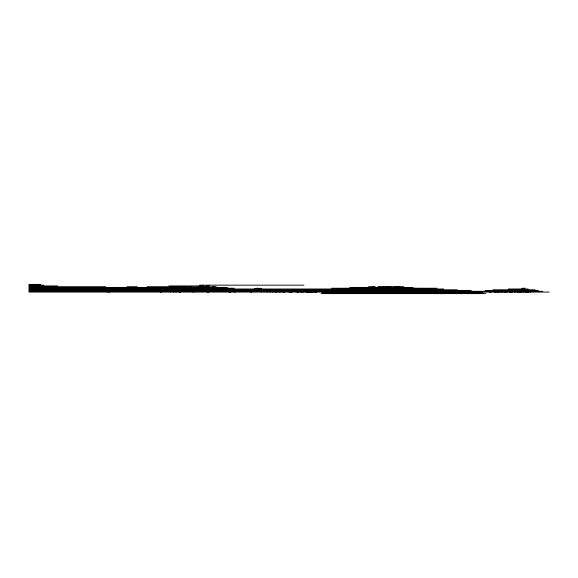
<?xml version="1.0" encoding="UTF-8"?>
<svg xmlns="http://www.w3.org/2000/svg" width="578" height="578" viewBox="0 0 578 578"><rect width="100%" height="100%" fill="white"/><g stroke="black" fill="none" stroke-linecap="round" stroke-linejoin="round"><path stroke-width="0.87" d="M74.092 289.766L74.1 289L78.153 289.766M176.066 292.071L176.095 291.305M259.493 289.766L261.039 289L261.09 288.234L260.57 288.234L261.039 289.766L257.181 288.234L254.551 289L254.241 289.766M289.968 291.305L290.026 290.539L292.179 291.305L292.295 290.539M403.885 291.305L403.957 290.539L401.211 291.305L401.342 292.071L405.944 290.539M504.565 292.071L504.645 291.305L502.022 292.071L502.065 290.539L497.434 292.071L498.207 291.305M258.72 289.766L258.836 289L257.181 288.234L257.781 288.234L257.174 289L254.392 289.766M101.901 289.766L102.414 288.234L99.582 289M424.216 291.305L427.286 292.071L427.38 291.305M393.777 289L393.914 288.234L397.996 289M355.788 289L355.643 289.766L359.921 289M419.296 288.234L419.151 289L415.546 288.234M417.352 290.539L417.193 291.305L414.065 290.539M367.651 290.539L367.297 292.071L365.332 290.539M230.34 289.766L230.55 289M398.784 291.305L396.233 292.071L396.233 291.305L399.254 290.539L398.574 292.071L401.558 290.539L401.248 291.305L403.415 290.539L399.073 292.071M512.108 292.071L513.654 291.305L515.2 292.071L513.921 291.305L509.789 290.539L509.789 292.071L513.813 291.305L509.991 292.071L509.088 291.305L506.718 292.071M220.818 289L220.558 289.766L220.63 289L218.26 289.766L218.643 289L218.556 289.766L222.414 289M435.162 291.305L434.858 292.071L432.026 291.305M451.62 290.539L455.717 292.071L456.49 290.539L458.802 292.071L458.802 290.539L463.159 292.071L459.048 290.539M495.512 291.305L495.129 292.071L499.746 290.539L499.746 291.305L500.454 290.539M301.983 291.305L301.572 292.071L299.801 291.305L297.352 292.071L297.352 291.305M280.713 292.071L281.125 291.305L283.444 292.071M272.628 292.071L273.054 291.305L275.778 292.071M504.45 291.305L504.89 290.539L503.048 291.305L503.525 290.539M372.723 291.305L372.283 292.071L372.283 290.539L376.148 292.071M522.151 291.305L522.62 290.539L527.114 292.071L527.562 291.305L525.684 290.539L523.697 292.071L522.151 291.305L521.378 292.071L520.605 291.305L517.52 290.539L518.285 292.071L514.427 291.305L514.427 292.071M522.924 291.305L519.868 292.071L520.352 290.539M409.108 291.305L408.588 292.071L412.743 290.539L410.907 292.071L413.227 290.539M377.694 287.461L378.236 286.695L403.849 286.695M494.811 292.071L495.368 291.305M235.419 290.539L234.776 291.305L230.897 290.539L230.189 291.305M396.999 290.539L396.233 291.305L400.662 290.539M173.747 292.071L174.52 291.305M276.494 292.071L277.267 291.305L278.806 292.071L280.352 291.305M372.283 287.461L373.056 286.695L376.148 287.461M451.454 291.305L453.781 292.071L453.398 291.305L451.078 290.539L449.532 292.071L453.817 290.539L452.213 292.071L455.717 290.539L460.666 292.071L459.878 291.305L462.111 292.071L462.624 291.305L465.601 292.071L464.213 291.305M499.746 290.539L498.973 291.305L495.454 290.539M507.477 291.305L508.243 290.539L504.999 292.071L509.789 290.539L510.114 291.305M366.17 289L365.332 289.766L367.651 289L367.651 289.766L371.51 289M219.893 289.766L220.753 289L220.832 289.766L223.245 288.234M478.013 291.305L477.132 292.071L473.483 291.305M372.377 292.071L374.602 291.305L372.218 292.071L373.056 291.305M374.891 291.305L372.651 292.071L374.508 290.539L372.239 292.071L374.522 290.539M221.107 289.766L223.065 288.234L223.187 289.766L225.507 289L228.599 289.766L230.297 289M369.19 291.305L368.208 292.071L370.173 291.305M365.115 292.071L366.105 291.305M410.597 290.539L408.588 292.071L408.588 290.539M224.481 289.766L225.507 289M352.558 291.305L353.591 290.539L354.177 292.071M394.962 290.539L393.914 291.305L397.78 292.071L399.319 291.305L401.638 292.071L403.184 291.305M367.651 287.461L368.757 286.695L373.85 286.695L376.213 287.461M498.503 290.539L495.975 292.071M132.355 291.305L133.475 290.539L131.257 291.305M359.364 291.305L358.23 292.071L362.081 290.539M391.595 289L392.737 288.234M432.539 292.071L434.858 290.539L437.951 292.071L437.387 290.539L438.846 291.305L438.716 292.071L437.047 291.305M360.058 290.539L357.695 292.071L360.694 290.539M372.926 291.305L371.733 292.071L372.124 291.305L370.541 292.071M375.816 288.234L374.602 289L372.283 288.234M427.496 292.071L429.931 290.539L430.22 292.071M372.651 292.071L373.887 291.305M161.71 291.305L160.46 292.071L162.931 291.305M266.935 292.071L268.185 291.305L270.309 292.071M471.164 291.305L468.845 290.539L466.287 292.071L464.199 290.539M358.981 292.071L360.289 291.305M514.839 290.539L513.495 291.305L512.881 290.539L511.335 291.305L509.066 290.539M222.414 289.766L223.961 289M371.51 291.305L369.963 292.071L372.145 291.305L371.286 292.071L372.283 291.305L370.274 292.071M390.822 286.695L389.276 287.461L386.964 286.695M399.319 289L400.865 288.234L403.263 289M395.46 288.234L400.092 289.766L405.503 288.234M519.058 292.071L520.605 291.305M213.174 290.539L211.599 291.305L213.918 290.539M364.313 292.071L367.442 291.305M460.146 290.539L456.866 292.071L457.986 290.539L455.254 292.071L455.717 290.539L455.717 291.305L458.621 292.071L458.036 290.539M63.031 291.305L64.743 290.539L64.823 291.305M355.499 291.305L353.743 292.071L354.003 291.305L351.424 292.071L351.424 291.305L354.813 290.539M378.084 287.461L379.862 286.695M386.191 286.695L384.406 287.461L382.325 286.695M358.851 291.305L356.966 292.071L356.243 291.305M306.99 291.305L308.934 290.539L311.773 291.305L311.954 290.539L314.092 291.305M496.661 291.305L494.624 292.071L493.569 290.539M298.125 292.071L300.307 291.305L301.21 292.071M213.918 286.695L211.649 287.461L212.711 286.695L209.279 287.461L210.052 286.695L196.152 286.695L196.152 287.461L193.832 286.695L193.832 287.461L191.513 286.695L188.796 286.695L189.194 287.461L186.557 286.695L147.05 286.695M398.509 290.539L396.212 291.305L398.849 290.539M104.994 289L107.313 288.234L109.849 289M119.668 291.305L121.987 290.539L123.533 291.305M220.868 289.766L223.187 289M225.507 291.305L227.826 290.539L227.797 291.305L229.553 292.071M290.394 291.305L290.394 292.071L295.806 290.539M324.388 291.305L322.069 292.071L322.069 291.305M333.658 291.305L331.339 292.071L328.882 291.305M359.921 290.539L355.289 292.071L355.289 290.539L362.24 292.071M391.595 292.071L396.233 290.539M451.078 290.539L445.674 292.071L439.945 290.539L441.202 291.305M350.644 289L352.97 288.234M372.138 292.071L376.791 290.539M357.804 292.071L362.659 290.539M99.9 289.766L102.299 289M115.036 291.305L117.529 290.539L118.129 291.305M496.661 290.539L490.057 292.071M230.449 289.766L233.079 289M507.022 291.305L509.789 290.539M410.134 289L407.295 289.766L407.064 289L404.831 289.766L404.961 289L401.905 289.766L401.956 289L400.865 288.234L403.119 289L402.411 288.234M457.184 292.071L460.03 291.305M504.962 290.539L500.519 292.071L500.519 291.305L498.973 292.071L498.496 291.305M125.079 291.305L128.172 290.539L128.172 291.305M302.756 292.071L305.849 291.305M350.651 291.305L353.743 290.539M519.832 291.305L522.924 290.539M360.072 291.305L363.389 290.539M290.394 292.071L294.26 291.305M366.503 290.539L361.221 292.071L361.012 291.305L362.984 290.539L362.753 292.071M415.546 289.766L420.177 289M28.9 284.39L40.576 284.39M28.9 285.156L43.827 285.156M199.576 285.156L304.006 285.156M28.9 285.929L57.67 285.929M168.877 285.929L203.102 285.929L205.421 286.695L206.028 285.929L209.373 285.929M28.9 286.695L105.767 286.695M126.907 286.695L137.253 286.695M212.372 286.695L216.237 286.695M28.9 287.461L227.284 287.461M349.878 287.461L413.227 287.461M28.9 288.234L234.169 288.234M331.606 288.234L436.932 288.234M522.151 288.234L525.077 288.234M28.9 289L443.781 289M508.243 289L528.234 289M28.9 289.766L457.422 289.766M492.846 289.766L535.069 289.766M28.9 290.539L471.164 290.539M485.072 290.539L538.371 290.539M28.9 291.305L542.634 291.305M28.9 292.071L549.1 292.071M322.17 292.844L482.955 292.844M321.158 293.61L485.874 293.61M85.717 289.766L81.137 289L82.806 289.766M449.532 291.305L453.766 292.071L452.531 291.305M389.276 291.305L393.466 292.071L392.368 291.305M521.378 289L525.243 289.766L524.47 289M451.851 290.539L455.717 291.305M417.865 290.539L424.042 292.071M237.869 290.539L241.727 291.305L240.86 290.539M135.895 289.766L132.03 289L132.391 289.766M73.319 289.766L69.476 289L69.757 289.766M164.94 289.766L161.385 289L162.158 289.766M397.426 286.695L400.865 287.461L398.394 286.695M432.409 291.305L435.631 292.071L435.335 291.305M460.348 291.305L463.44 292.071L463.44 291.305M433.312 290.539L439.316 292.071L437.539 291.305L437.178 290.539L439.49 291.305L439.49 290.539M423.269 290.539L426.362 291.305L426.362 290.539M336.75 291.305L339.835 292.071M262.585 290.539L265.678 291.305L268.474 290.539L270.309 291.305M109.625 292.071L106.54 291.305L107.335 292.071M202.77 290.539L205.811 291.305L204.359 290.539M438.81 290.539L441.809 291.305L440.255 290.539M523.09 291.305L526.016 292.071L524.817 291.305M248.858 291.305L251.77 292.071L250.223 291.305M227.826 291.305L230.55 292.071M287.685 291.305L284.99 290.539L284.217 292.071L281.898 291.305M439.923 290.539L442.582 291.305L442.192 290.539L444.901 291.305L444.901 290.539M419.404 291.305L422.019 292.071L421.723 291.305M158.3 289.766L155.706 289L157.527 289.766M513.921 291.305L511.335 290.539L511.335 291.305M530.647 290.539L533.176 291.305L531.991 290.539M528.328 291.305L530.814 292.071M143.619 290.539L146.104 291.305M229.394 290.539L231.836 291.305L231.012 290.539M205.949 291.305L208.383 292.071L206.194 291.305M230.232 292.071L227.811 291.305L228.7 290.539L226.431 291.305L224.734 290.539M314.353 291.305L316.758 292.071L314.54 291.305L312.026 292.071L309.707 291.305L308.161 292.071L305.076 291.305L304.902 290.539M424.895 291.305L427.286 292.071M526.016 291.305L528.357 292.071L527.743 291.305L528.429 292.071L526.016 290.539L528.357 292.071M436.643 290.539L438.969 291.305L438.716 290.539M425.589 291.305L427.908 292.071L429.151 291.305L432.062 292.071L430.545 291.305M402.974 289L400.648 288.234L402.1 289M407.822 291.305L410.134 292.071L410.474 291.305L412.634 292.071M393.141 289L395.46 289.766M386.191 289L388.503 289.766L388.503 289M390.822 290.539L393.141 291.305L393.141 290.539M343.7 290.539L346.02 291.305M307.395 291.305L309.707 292.071L314.345 290.539L312.026 292.071L311.99 291.305M304.303 291.305L306.622 292.071L308.934 291.305L311.34 292.071L313.023 291.305L314.851 292.071M287.309 291.305L289.621 292.071M177.612 291.305L179.924 292.071L179.917 291.305M436.426 290.539L438.716 291.305L437.69 290.539M191.542 291.305L193.832 292.071M508.712 290.539L510.995 291.305L510.027 290.539M465.832 291.305L468.079 292.071L468.151 291.305L470.391 292.071L468.642 291.305L470.239 292.071L467.306 291.305L467.92 292.071L465.911 291.305M232.826 291.305L235.058 292.071M227.544 290.539L229.741 291.305L228.83 290.539M108.086 290.539L110.217 291.305L113.006 290.539L114.011 291.305M260.721 289.766L258.836 289L255.635 289.766L254.551 289M447.22 290.539L450.305 292.071L449.532 290.539M400.865 288.234L402.411 289L402.266 288.234M281.125 290.539L282.671 291.305M264.132 290.539L265.678 291.305L264.233 290.539M404.73 291.305L406.269 292.071M423.313 291.305L424.693 292.071M457.263 290.539L458.6 291.305M413.501 289L414.773 289.766M261.039 289L262.246 289.766M397.707 289L398.545 289.766M488.93 291.305L489.703 292.071M349.878 292.071L348.671 290.539M307.395 290.539L309.707 292.071L309.707 291.305L312.691 292.071L312.676 291.305M261.039 291.305L261.812 292.071L261.812 291.305M155.981 289L156.754 289.766M438.326 291.305L439.07 292.071L436.404 291.305L436.036 290.539M315.234 292.071L314.519 291.305L315.118 292.071L311.253 290.539L311.578 291.305M509.117 291.305L509.789 292.071M302.142 290.539L302.756 291.305L302.756 290.539M170.084 291.305L170.655 292.071M454.684 290.539L455.717 292.071M295.806 291.305L296.261 292.071M159.839 289L160.265 289.766M399.319 288.234L400.092 289.766M345.673 288.234L346.02 289L348.274 288.234L348.339 289M401.226 290.539L401.638 292.071M341.027 290.539L341.381 292.071M228.332 288.234L228.599 289.766M408.588 291.305L408.66 292.071M257.174 289L257.181 289.766M468.845 290.539L468.845 292.071M453.398 290.539L453.398 291.305M425.589 290.539L425.589 292.071M420.95 292.071L420.95 290.539L422.496 292.071L415.546 290.539L417.193 291.305L420.177 290.539L420.177 291.305M398.545 288.234L398.545 289M386.964 291.305L386.964 292.071M379.233 291.305L379.233 292.071M376.921 288.234L376.921 289M292.714 290.539L292.714 291.305M291.168 291.305L291.168 292.071M263.358 290.539L263.358 291.305M138.98 290.539L138.98 291.305M105.767 290.539L105.767 291.305M181.918 290.539L181.47 291.305L179.52 292.071L179.209 291.305L181.918 290.539M394.687 286.695L394.008 287.461L397.317 286.695L398.48 287.461L394.687 286.695M223.187 290.539L220.868 291.305L220.868 290.539L223.137 291.305L223.187 290.539M229.791 291.305L227.566 290.539L229.741 291.305"/></g></svg>
